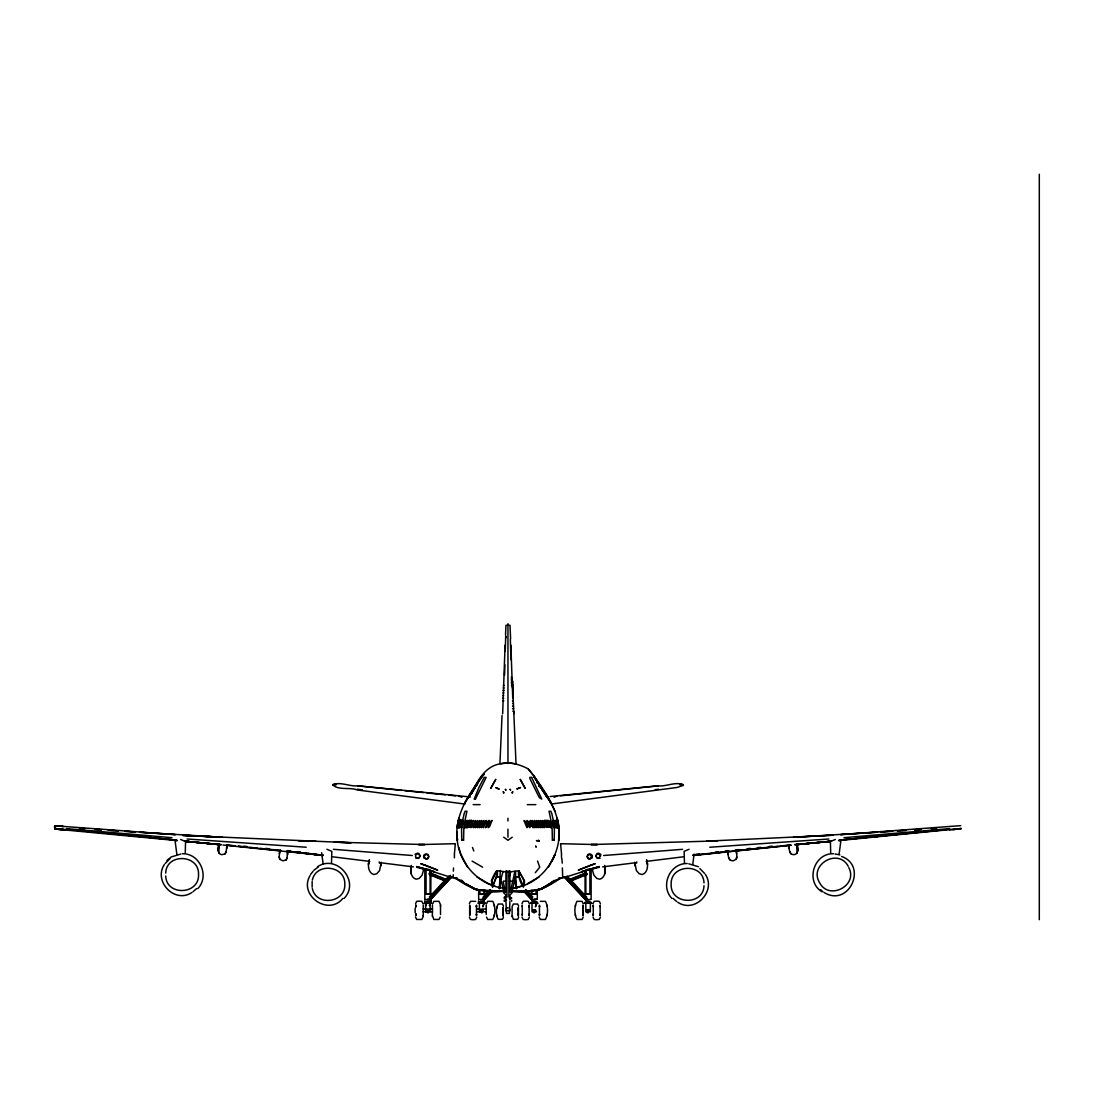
<?xml version="1.0" encoding="UTF-8"?>
<svg xmlns="http://www.w3.org/2000/svg" width="1094" height="1094" viewBox="0 0 1094 1094"><rect width="100%" height="100%" fill="white"/><g stroke="black" fill="none" stroke-linecap="round" stroke-linejoin="round"><path stroke-width="1.5" d="M512.744 698.245L510.871 645.132M505.086 645.132L502.652 713.78M279.859 850.435L279.175 856.903L279.859 859.323L282.84 860.841L286.067 859.98L287.161 857.792L287.284 850.913M226.855 844.992L226.226 851.624L225.063 853.84L221.822 854.701C216.885 854.168 217.323 846.346 219.552 844.035M499.343 888.547L501.093 877.251L499.343 888.547L500.355 870.414M457.374 826.626L457.333 827.679L458.673 820.514L457.347 827.187M457.032 832.849L457.046 832.042M513.031 697.603L512.881 696.208L513.045 697.726M555.068 811.269L548.586 798.524L533.681 776.193C547.602 794.394 561.947 816.11 558.555 840.219M454.393 857.874L454.448 854.359M226.855 848.383L226.909 845.129M185.255 853.142L185.556 841.559L180.619 839.481M331.523 862.934L331.824 851.351L326.887 849.272M558.788 840.219L558.938 833.901M504.566 675.08L504.867 664.837M505.264 651.176L505.702 635.805L506.03 637.734M469.764 914.133L469.818 912.437M518.255 910.003L518.296 908.581M453.231 874.708L453.231 877.73M494.297 915.787L494.351 914.516M496.84 908.211L496.895 907.145M546.932 915.787L546.986 914.516M575.417 906.297L575.471 905.025M499.944 763.571L502.037 715.421M505.537 634.752L505.948 625.289L507.493 625.289M476.437 906.721L476.492 905.572L476.437 906.762M503.131 908.581L503.185 907.61L503.185 915.787L503.131 914.789M529.072 906.721L529.127 905.572L529.072 906.762M218.185 850.763L218.964 844.158L218.868 853.183M415.788 906.762L415.843 905.654M469.654 905.654L469.654 915.186M518.378 915.705L518.378 907.678M522.248 906.762L522.289 905.654M582.883 906.762L582.938 905.654L582.938 915.281L582.883 914.092M600.114 915.186L600.168 914.092M736.713 853.662C734.853 845.498 738.176 857.19 736.098 859.323L733.117 860.841C727.92 861.074 727.975 854.838 728.112 851.159L728.672 850.913M796.405 844.035C798.634 846.346 799.071 854.168 794.135 854.701C788.87 854.975 789.061 848.684 789.102 844.992M457.183 840.219C454.42 817.109 466.933 796.268 480.539 778.778M458.359 825.519L458.29 827.679L459.453 820.514L457.989 827.679L458.81 820.514M557.202 818.271C566.323 850.12 543.581 886.728 509.626 888.478M511.609 901.169L511.664 900.28M453.34 871.166L453.559 867.925M592.469 870.168L593.878 875.145L596.709 878.386L599.799 879.22C605.515 877.47 605.734 870.291 604.667 865.422M381.191 862.4L379.591 870.523L376.828 873.709L373.751 874.544C368.158 872.766 367.83 865.792 368.979 860.923M604.832 873.832L605.16 868.677M646.978 860.923C648.127 865.792 647.798 872.766 642.205 874.544L639.128 873.709L636.366 870.523L634.78 862.4M380.931 865.874L381.177 862.482M454.393 854.127L455.336 843.789M692.803 864.219L694.061 854.072M839.071 854.414L840.794 841.559L839.344 840.219M332.713 785.369C338.648 780.706 350.463 787.037 357.683 785.752L470.461 796.993M457.538 826.517L457.415 827.679L457.784 825.095M463.569 840.219L463.911 825.505L466.933 811.228L465.169 811.228L464.198 813.498L461.504 825.519L461.75 840.219M423.487 870.168L422.093 875.145L419.262 878.386L416.158 879.22C410.469 877.443 410.182 870.345 411.289 865.422M440.171 917.141L438.995 919.466L433.867 919.466L432.431 915.787M512.142 916.211L513.346 919.316L517.667 919.316L518.652 917.346M332.74 785.396L332.836 784.63L335.954 784.986M562.699 877.73L562.371 867.925M523.178 886.906L524.026 880.752L518.802 870.824L524.45 880.629C525.011 895.234 516.655 875.733 518.802 870.824M140.073 832.329L175.423 834.64L55.206 825.82L54.7 828.664L63.972 829.703L54.7 828.664L55.151 825.724L63.425 826.531C45.934 823.563 57.722 832.069 66.611 829.854L56.191 828.637M458.755 818.271L457.442 825.505L458.345 820.514M458.195 821.69L459.029 820.514L458.126 824.698M499.78 888.574L500.751 881.053M704.003 885.743C703.346 906.092 670.239 904.656 671.155 884.321C670.28 864.014 703.333 862.592 704.003 882.913M54.905 827.597L55.001 827.119M165.7 873.108C166.356 852.787 199.423 854.223 198.534 874.516C199.45 894.851 166.343 896.301 165.7 875.952M312.146 881.49L312.146 887.179M736.098 859.323L736.782 856.903M636.599 863.07L636.776 861.908M54.7 828.199L55.028 826.202M55.179 825.642L54.7 828.459L55.056 826.681M55.206 825.82L54.7 828.637L55.151 826.257M558.76 833.669L558.925 832.849M368.446 864.383L369.375 859.652M592.1 857.682L592.374 856.315L590.883 854.113L588.175 854.291L586.958 856.67L588.449 858.899L589.844 859.173L592.1 857.682L591.922 855.043M368.487 864.151L369.075 861.142M510.296 892.239L514.932 871.248M511.883 892.608L514.207 882.106M458.632 821.69L458.892 820.514M554.207 840.219L554.453 825.519L551.786 813.498L550.815 811.269L549.024 811.228L552.046 825.505L552.388 840.219M797.088 853.183L796.993 844.158L797.717 850.831M497.086 876.718C498.987 863.727 493.189 876.212 491.438 880.629L492.697 886.906L496.744 875.925M279.243 853.662L280.543 850.202M500.3 878.441L500.642 877.224M500.751 878.468L501.093 877.251M509.312 876.54L510.652 871.781M501.257 877.853L503.049 871.59M54.974 826.531L54.755 827.802M560.579 843.789L561.537 854.127M429.436 905.34L430.94 900.868L429.436 905.613M484.259 902.359L482.755 906.83L484.259 903.097M536.922 902.359L535.431 906.83L536.922 903.097M424.034 855.043L423.857 857.682L426.113 859.173L427.508 858.899L428.998 856.67L427.781 854.291L425.074 854.113L423.583 856.315L423.857 857.682M503.404 917.346L502.461 919.316L498.139 919.316C495.773 914.803 495.801 908.567 498.139 904.041L502.461 904.041L503.404 906.037M486.57 903.712L487.678 901.333L492.82 901.333C495.582 906.707 495.623 914.119 492.82 919.466L487.678 919.466L486.57 917.141M540.313 901.333L545.455 901.333C548.217 906.707 548.258 914.119 545.455 919.466L540.313 919.466L539.205 917.141M583.211 917.141L582.09 919.466L576.962 919.466C574.159 914.119 574.186 906.707 576.962 901.333L582.09 901.333L583.211 903.712M511.978 792.794L512.799 791.728M506.016 910.208L506.96 907.664M512.389 793.027L512.566 791.782M728.112 851.159L728.084 854.551M506.809 907.555L505.537 910.687L510.324 910.687L509.052 907.555M492.286 886.783L494.57 881.231M312.337 880.082C316.33 861.894 345.608 865.737 344.801 884.321C345.636 902.933 316.33 906.803 312.337 888.601M286.067 859.98L287.257 857.737M552.128 861.033L555.068 854.441L548.409 867.186M164.346 864.575C153.105 881.299 174.794 904.095 191.915 892.472M310.067 875.583C298.265 895.289 328.378 916.471 342.832 898.406M536.785 782.798L537.4 782.347L538.262 783.687L537.564 782.839M495.144 879.836L497.305 874.229L496.662 870.687L507.958 872.178L519.226 870.687L519.226 876.595L523.602 886.783M432.759 903.712L433.867 901.333L438.995 901.333L440.485 904.601L440.54 914.516M593.016 903.712L594.124 901.333L596.722 901.128L599.266 901.333L600.428 903.712M492.697 886.906L491.849 880.752L497.086 870.824M476.752 917.141L475.644 919.466L473.046 919.726L470.502 919.466L469.34 917.141M529.387 917.141L528.279 919.466L525.681 919.726L523.137 919.466L521.975 917.141M415.529 903.712L416.691 901.333L419.234 901.128L421.833 901.333L422.94 903.712M469.34 903.712L470.502 901.333L475.644 901.333M521.975 903.712L523.137 901.333L525.681 901.128L528.279 901.333L529.387 903.712M225.063 853.84L226.226 851.624M600.428 917.141L599.266 919.466L596.722 919.726L594.124 919.466L593.016 917.141M474.413 788.555L478.406 781.389L477.709 782.552M471.076 794.23C477.367 781.143 484.861 766.005 500.833 763.721C510.283 761.506 519.814 764.528 528.183 768.85L534.187 776.193L552.128 804.637L533.804 776.193L548.409 798.524L545.455 794.859M467.37 798.524L463.829 804.637L481.77 776.193L484.273 774.101L479.281 780.432M474.249 788.555L477.422 783.605M469.928 795.311L469.476 795.611M538.795 840.903L536.539 840.52M429.655 872.684L447.391 879.904L446.325 881.545L430.079 874.926M446.325 881.545L447.391 879.904M467.548 798.524L478.502 781.772M480.334 778.983L482.153 776.193M197.823 888.601C209.884 876.171 199.792 853.265 182.466 853.73M344.09 898.406C360.5 881.655 336.761 853.703 317.506 866.735M470.94 793.957L470.147 794.873L470.871 793.683M475.466 799.058L486.146 777.424L484.245 777.396L478.912 787.516L474.181 799.085L475.452 799.085M470.297 794.791L471.856 792.302L471.117 793.314M470.023 794.873L473.182 790.333M469.476 795.611L473.046 790.442M470.133 794.709L471.24 793.082M475.876 786.463L477.463 784.261M470.393 794.176L469.572 795.256M469.463 795.926L473.593 790.347M473.647 789.636L475.234 787.53M503.24 791.605L503.978 792.794M472.157 792.521L470.57 794.545M471.487 793.259L473.524 790.62M165.167 863.549L169.857 858.776M310.614 874.379L313.062 871.303M471.323 793.492L472.252 792.329M535.281 872.739L539.739 867.186L537.51 861.033M429.286 897.08L448.896 876.075M429.805 897.559L450.55 875.323M429.559 899.665L450.304 877.429M483.11 897.08L490.016 889.668M482.468 898.789L490.536 890.147M483.37 899.665L491.438 891.022M512.635 916.034L512.101 916.608L512.101 906.789L513.346 904.041L517.667 904.041L518.652 906.037M176.613 840.219L175.163 841.559L176.886 854.414M193.036 891.747L196.578 888.601M415.036 854.387L417.566 853.142L418.961 853.58L420.233 856.082L418.66 858.421L415.843 858.243M166.931 860.472L171.238 856.944L180.866 854.017M313.882 870.277L318.368 866.886M537.851 889.518L542.05 888.875L553.55 881.19L539.342 889.887L551.226 883.651L554.357 880.342C543.321 892.526 526.269 891.651 511.254 891.186C529.346 894.29 546.002 888.889 560.196 878.291L555.998 880.342M503.39 791.782L503.568 793.027M512.238 837.225L507.958 840.274L503.719 837.225M539 876.964L527.472 883.637M680.003 784.986L683.094 784.658L683.217 785.396L677.186 787.448L552.251 803.912M544.046 887.234L551.376 883.651M689.07 849.272L684.133 851.351L684.434 862.934M835.337 839.481L830.401 841.559L830.702 853.142M568.825 880.342L586.562 873.08M586.302 872.684L568.565 879.904L569.632 881.545L587.355 874.325M570.808 880.506L587.068 873.887M425.265 902.933L424.171 903.37L425.265 901.921L430.462 901.921L431.556 903.37L430.462 902.933M479.076 902.933L477.982 903.37L479.076 901.921L484.286 901.921L485.367 903.37L484.286 902.933M531.67 902.933L530.59 903.37L531.67 901.921L536.88 901.921L537.974 903.37L536.88 902.933M585.495 902.933L584.401 903.37L585.495 901.921L590.692 901.921L591.786 903.37L590.692 902.933M555.547 880.342L560.853 878.291M554.043 797.225L557.078 796.172M600.114 858.243L597.297 858.421L595.724 856.082L596.996 853.58L598.391 853.142L600.921 854.387M514.618 888.123L521.154 886.017M518.802 876.718L515.602 876.841L519.226 876.567M426.058 868.663L426.058 893.989L427.043 893.689M479.883 890.612L479.883 893.989L480.854 893.689M429.299 901.155L426.824 901.155M483.11 901.155L480.649 901.155M535.322 901.155L532.846 901.155M589.133 901.155L586.658 901.155M532.04 890.612L532.04 893.989L533.065 893.689M585.851 870.359L585.851 893.989L586.876 893.689M427.371 894.167L429.409 894.345M483.22 894.345L480.539 894.345M533.393 894.167L534.775 894.167M587.204 894.167L589.242 894.345M536.074 890.612L536.074 893.989L532.04 893.989M589.898 868.663L589.898 893.989L585.851 893.989M430.106 870.359L430.106 893.989L426.058 893.989M483.917 890.612L483.917 893.989L479.883 893.989M599.252 867.31L581.379 871.727L599.321 866.53L563.533 877.757L558.692 877.99M336.036 783.878L332.863 784.507C337.02 790.647 350.695 786.996 357.218 789.964L464.991 804.076M586.206 869.648L594.37 868.185M687.223 863.535C669.897 863.057 659.805 885.976 671.866 898.406M833.491 853.73C813.84 853.005 805.102 881.532 821.909 891.747M953.065 829.772L961.257 828.459L838.483 840.63M534.282 890.037L528.074 890.981L532.258 890.352M537.4 889.572L542.05 888.875M692.871 855.358L707.955 853.552M692.994 855.535L791.249 845.183L692.803 855.276M961.257 828.664L949.346 829.854M655.238 789.649L658.602 789.225M602.616 866.886L636.079 862.66M646.185 861.402L683.039 856.848M695.989 854.25L699.298 853.84M707.777 853.703L728.727 851.405M715.339 851.966L718.443 851.624M709.774 847.235L828.855 839.002M960.778 825.642L840.534 834.64L877.648 832.206M735.469 850.694L777.615 846.291M780.979 845.936L789.417 845.06M560.456 795.83L658.273 785.902M550.132 796.528L658.273 785.752C665.343 787.174 677.596 780.514 683.244 785.451M725.185 850.941L728.563 850.599M735.305 849.915L738.669 849.573M747.106 848.725L750.484 848.383M757.226 847.7L760.59 847.358M769.027 846.496L772.405 846.154M941.948 829.826L839.071 840.137L947.144 829.553M830.688 841.204L796.2 844.664L830.633 841.231M796.254 844.691L830.797 841.382L794.641 844.677L830.743 841.382M843.953 837.689L949.647 828.609M833.054 835.173L793.547 837.279L876.376 832.247M603.656 855.522L682.56 849.313M869.894 836.623L874.899 836.363M858.079 837.908L864.78 837.402M869.812 837.006L878.181 836.363L873.244 836.363M880.232 831.987L892.143 831.208M897.258 830.879L905.764 830.332M914.283 829.772L921.093 829.334M931.309 828.664L936.409 828.336M881.012 831.987L892.786 831.221M897.832 830.893L906.242 830.332M914.652 829.785L921.38 829.348M931.473 828.691L936.519 828.363M515.247 877.224L516.546 888.547L514.795 877.251L515.589 878.441M514.795 877.251L516.546 888.547M833.108 835.228L706.656 841.136M509.489 881.231L515.602 880.998L515.602 871.986M511.308 891.405L529.332 890.954M454.475 843.72L418.51 844.609L424.869 844.554L334.19 842.148L351.119 842.777L182.821 835.406L222.383 837.252L140.087 832.274M717.582 840.903L591.088 844.554L597.447 844.609L561.482 843.72M508.915 625.289L510.009 625.289L510.597 638.841M511.541 680.194L512.402 680.194M511.431 682.779L512.484 682.779M503.336 685.377L504.102 685.377M511.513 685.377L512.566 685.377M503.226 687.976L504.074 687.976M503.131 690.41L504.06 690.41M503.008 692.926L503.883 692.926M502.884 695.688L503.719 695.688M502.775 698.245L503.719 698.245M502.666 700.912L503.801 700.912M512.525 700.912L513.291 700.912M512.594 703.483L513.401 703.483M512.512 706.15L513.524 706.15M512.512 708.775L513.592 708.775L513.797 713.78M512.867 711.278L513.701 711.278M500.833 763.721L507.958 762.887L515.124 763.721M473.21 804.637L480.129 804.637M527.294 804.637L535.828 804.637M461.75 840.247L463.569 840.247M552.388 840.247L554.207 840.247M536.539 840.753L538.904 840.753M459.931 880.342L455.733 878.291C469.435 888.465 485.476 894.222 502.994 891.145L476.587 889.887L465.593 883.624L473.88 888.875L478.078 889.518M427.85 899.159L429.997 899.159M483.808 899.159L484.724 899.159L484.724 890.748M534.296 899.159L536.402 899.159M585.96 899.159L585.058 899.159L585.058 870.592M425.265 899.514L430.462 899.514M479.076 899.514L484.286 899.514M531.67 899.514L536.88 899.514M585.495 899.514L590.692 899.514M480.061 903.234L483.958 903.234M536.552 903.234L531.999 903.234L531.999 911.781L536.552 911.781M589.707 903.234L585.823 903.234L585.823 911.781L590.363 911.781L590.363 903.234M423.118 909.032L432.568 909.032M476.943 909.032L480.088 909.032M481.661 909.032L486.379 909.032M423.118 911.781L432.568 911.781M476.943 911.781L486.379 911.781M427.631 912.068L428.397 912.068M481.442 912.068L482.208 912.068M533.749 912.068L534.515 912.068M587.56 912.068L588.326 912.068M298.375 840.903L315.961 841.286M846.756 838.647L848.028 838.674M486.598 890.954L504.621 891.405M56.341 828.719L66.611 829.854M503.404 881.121L506.44 881.231M457.265 877.99L452.424 877.757L416.636 866.53L434.578 871.727L416.705 867.31M187.101 839.002L306.183 847.235M506.303 888.478C478.242 886.646 455.788 860.923 457.005 832.849M333.397 849.313L412.301 855.522M66.31 828.609L172.004 837.689M185.214 841.382L221.316 844.677L185.242 841.327L219.703 844.691M62.891 829.772L177.488 840.63M68.813 829.553L176.886 840.137L74.009 829.826M223.026 845.019L323.099 855.426L287.23 851.064M228.236 845.197L234.978 845.867M238.342 846.209L246.779 847.043M250.143 847.371L256.885 848.041M260.263 848.383L280.488 850.394M357.683 785.902L401.539 790.36M404.903 790.702L423.46 792.576M426.824 792.918L445.381 794.805M448.759 795.147L455.501 795.83M243.552 846.154L246.929 846.496M265.473 848.383L268.85 848.725M287.394 850.599L290.772 850.941M226.54 845.06L234.978 845.936M238.342 846.291L280.488 850.694M287.23 851.405L323.154 855.344M297.513 851.624L300.618 851.966M308.152 853.347L323.154 855.276M297.226 852.281L322.921 855.467L308.029 853.552M332.918 856.848L369.772 861.402M357.355 789.225L362.401 789.868M379.878 862.66L413.354 866.886M483.671 890.352L487.856 890.981L481.633 890.037M473.88 888.875L476.984 889.34M835.091 854.017L839.877 854.865M688.823 863.822L698.451 866.735M421.587 868.185L429.751 869.648M679.921 783.878L683.094 784.507L683.217 785.301M841.587 856.452C868.089 865.833 848.835 907.829 824.055 892.472M482.892 893.689L483.917 893.989M429.08 893.689L430.106 893.989M588.914 893.689L589.898 893.989M535.103 893.689L536.074 893.989M789.731 851.624L790.894 853.84M458.878 796.172L461.914 797.225M494.803 886.017L488.485 883.637L476.957 876.964M455.077 878.291L460.383 880.342M428.889 873.887L445.149 880.506M429.395 873.08L447.131 880.342M471.883 887.234L465.114 883.651L461.572 880.342L464.704 883.651L476.683 889.887L464.553 883.651L461.299 880.369M472.034 861.074L482.659 867.186M677.788 902.276C694.909 913.9 716.584 891.09 705.343 874.379M728.7 857.737L729.889 859.98M699.832 868.581L704.522 873.354M820.568 889.654L822.92 891.747M673.125 898.406L676.653 901.552M422.681 915.569L423.31 916.252L421.833 919.466L416.691 919.466L415.529 917.141M567.061 876.075L586.671 897.08M566.555 876.554L587.314 898.789M565.653 877.429L586.398 899.665M525.941 889.668L532.846 897.08M525.421 890.147L532.34 897.559M524.518 891.022L532.587 899.665M546.672 795.871L544.689 793.068M528.183 768.85L534.063 776.193L541.612 788.555L539.192 784.179M545.386 794.6L546.357 795.83M542.993 790.634L538.549 784.699M543.021 791.044L545.072 793.656M542.214 790.128L542.638 790.716M546.234 795.611L545.209 794.244M848.219 866.27C838.305 847.481 808.329 864.862 819.652 882.803C829.02 900.868 858.393 885.511 848.78 867.597M542.829 790.962L546.48 795.912M542.925 790.47L546.59 795.735M541.024 786.531L533.557 776.193L548.805 798.524M540.217 786.477L538.973 784.699L552.073 804.637M543.855 791.878L544.812 793.246M545.591 794.312L546.234 795.215M467.548 867.186L460.889 854.482L458.755 847.467M426.222 905.613L424.718 900.868L426.222 905.34M472.444 847.467L473.811 850.968M279.175 856.903L279.859 859.323M558.528 826.927L558.637 827.679L557.489 820.514L558.118 825.491M503.24 881.75L505.483 892.266L504.69 892.444L503.883 892.608L501.64 882.079M646.882 861.142L647.47 864.151M646.581 859.652L647.511 864.383M557.831 821.69L557.612 820.514L558.405 825.491M557.502 821.69L558.391 827.679L558.501 826.517M556.49 825.519L555.656 820.514L556.805 827.679L555.219 820.514L556.067 825.519M457.552 840.219L457.347 837.963M321.663 852.718L323.154 864.219M379.18 861.908L379.358 863.07M512.17 680.194L512.457 682.164L512.402 680.495M557.078 821.69L556.928 820.514L558.09 827.679L556.641 820.514L557.667 827.679L557.598 825.519M515.137 881.053L516.094 888.574M423.255 915.787L423.255 905.025M561.892 858.708L562.22 863.18M634.78 862.482L635.026 865.874M410.797 868.677L411.125 873.832M287.886 854.551L287.845 851.159M512.471 683.6L512.43 682.574M512.539 685.5L512.553 685.747M512.539 685.104L512.648 686.143L512.402 681.124M512.771 689.029L512.717 689.425M512.799 690.984L512.895 692.023L512.84 690.355M512.922 693.569L512.963 693.186M512.621 686.143L512.566 684.475L512.607 685.747M512.949 695.483L512.963 694.17M512.854 693.322L512.771 691.258M600.114 905.654L600.168 906.762M593.331 906.762L593.276 905.654L593.331 906.721M539.52 906.762L539.465 905.654L539.52 906.721M513.633 708.734L512.32 680.495M522.248 914.092L522.289 915.186M415.788 914.092L415.843 915.186M513.756 711.647L516.012 763.571M575.417 914.516L575.471 915.787M546.932 905.025L546.986 906.297M496.84 915.145L496.895 916.211M494.297 905.025L494.351 906.297M440.485 905.025L440.54 906.297M518.255 913.394L518.296 914.816M469.764 906.721L469.818 908.417M510.351 639.224L510.939 659.709M511.431 676.789L511.691 685.377M457.36 838.756L457.401 840.219M789.048 845.129L789.102 848.383M561.482 854.359L561.537 857.874M457.142 838.592L457.169 840.219M556.367 826.517L556.258 827.679L554.59 820.514L555.615 827.679L555.943 826.517M1039.3 174.274L1039.3 919.698M600.114 905.23L600.114 915.569M593.276 905.148L593.276 915.651M591.129 868.909L591.129 899.159M589.297 911.097L589.297 909.716L586.917 909.716L586.917 911.097M588.326 911.124L588.326 912.765L587.56 912.765L587.56 911.124M582.938 905.148L582.938 908.458M582.938 910.399L582.938 915.651M539.465 905.148L539.465 915.651M537.318 890.748L537.318 899.159M535.486 911.097L535.486 909.716L533.106 909.716L533.106 911.097M534.515 911.124L534.515 912.765L533.749 912.765L533.749 911.124M531.246 890.748L531.246 895.795M529.127 905.148L529.127 915.651M522.289 905.23L522.289 915.569M518.296 907.254L518.296 916.102M509.9 870.879L509.9 890.926L512.443 892.239L509.9 895.234L509.9 896.752L511.746 898.174L509.312 898.461L510.624 898.174L509.9 899.993M509.9 901.456L509.366 913.449L506.481 913.449L505.948 901.456L504.252 901.169L504.197 900.28L506.536 899.993L505.401 900.28L505.948 898.461L504.102 898.174L504.334 897.189L506.536 896.752L505.223 897.189L505.948 895.234L503.404 892.239L505.948 890.926L505.948 870.879M508.888 870.824L508.888 897.107M507.958 623.689L507.958 763.571M507.958 818.244L507.958 821.006M507.958 829.143L507.958 837.225M506.96 870.769L506.96 897.107M503.185 907.254L503.185 910.044M503.185 911.685L503.185 916.102M486.201 905.025L486.201 914.516M482.851 911.097L482.851 909.716L480.471 909.716L480.471 911.097M482.208 911.124L482.208 912.765L481.442 912.765L481.442 911.124M479.404 903.234L479.404 911.781M478.639 890.748L478.639 899.159M478.529 900.868L478.529 901.839M476.492 905.148L476.492 915.651M469.764 905.148L469.764 915.651M432.431 905.025L432.376 916.252M430.899 870.592L430.79 901.155M430.133 911.781L430.133 903.234L425.593 903.234L425.593 911.781M429.039 911.097L429.039 909.716L426.66 909.716L426.66 911.097M428.397 911.124L428.397 912.765L427.631 912.765L427.631 911.124M424.828 868.909L424.828 899.159M415.952 905.148L415.952 906.721M415.952 913.873L415.952 915.651M415.843 905.23L415.843 906.762M415.843 914.092L415.843 915.569M415.159 908.198L415.159 912.656M549.325 821.69C552.579 837.607 550.569 817.3 549.325 821.69M552.976 823.044C555.848 838.182 552.552 812.733 552.976 823.044M457.456 826.517L457.442 827.679L457.415 826.517M458.728 826.517C458.263 833.423 461.572 807.755 458.728 826.517M459.152 826.517L459.275 827.679L460.3 820.514L459.152 826.517M459.589 826.517C459.111 833.423 462.42 807.755 459.589 826.517M460.013 826.517C460.67 830.633 462.297 810.244 460.013 826.517M472.786 826.517L473.428 827.679L475.48 820.514L472.786 826.517M474.796 826.517L475.384 827.679L477.504 820.514L474.796 826.517M476.806 826.517L477.394 827.679L479.528 820.514L476.806 826.517M478.83 826.517L479.404 827.679L481.62 820.514L480.28 821.69L478.83 826.517M480.84 826.517L481.428 827.679L483.917 820.514L482.386 821.69L480.84 826.517M482.851 826.517L483.493 827.679L486.256 820.514L484.697 821.69L482.851 826.517M463.213 820.514L461.805 827.679L463.213 820.514M539.52 914.133L539.465 915.281L539.52 914.092M593.331 914.133L593.276 915.281L593.331 914.092M466.263 820.514L464.8 827.679L466.263 820.514M467.507 820.514L466.017 827.679L467.507 820.514M468.738 820.514L467.22 827.679L468.738 820.514M473.47 820.514L471.09 827.679L472.211 821.69L473.47 820.514M468.423 825.491C468.519 834.093 471.541 810.025 468.423 825.491M469.627 825.491C469.271 833.984 473.743 809.806 469.627 825.491M546.398 826.517C545.81 830.633 542.542 810.422 546.398 826.517M547.561 826.955C545.838 827.898 544.47 811.529 547.561 826.955M548.819 826.517C548.203 831.522 545.017 810.066 548.819 826.517M550.022 826.517C549.366 830.661 546.439 810.818 550.022 826.517M527.882 826.517L526.911 827.679L523.958 820.514L525.858 821.69L527.882 826.517M530.604 826.517L529.633 827.679L526.898 820.514L528.703 821.69L530.604 826.517M489.059 820.514L486.953 826.517L485.49 827.679L487.254 821.69L489.059 820.514M491.999 820.514L489.674 826.517L488.211 827.679L490.098 821.69L491.999 820.514M534.911 826.517L534.323 827.679L532.04 820.514L533.571 821.69L534.911 826.517M536.935 826.517L536.115 827.679L534.337 820.514L535.677 821.69L536.935 826.517M538.945 826.517L538.125 827.679L536.429 820.514L537.687 821.69L538.945 826.517M540.956 826.517L540.149 827.679L538.439 820.514L539.698 821.69L540.956 826.517M542.966 826.517L542.159 827.679L540.463 820.514L541.721 821.69L542.966 826.517M544.99 826.517L544.169 827.679L542.487 820.514L543.745 821.69L544.99 826.517M591.868 856.383L589.816 858.722A2.229 2.229 0 0 1 587.669 855.549L589.516 854.332L591.868 856.383M600.62 855.781L598.568 858.134A2.229 2.229 0 0 1 596.435 854.947L598.281 853.73L600.62 855.781M415.693 854.715L415.542 856.917L417.388 858.134A2.229 2.229 0 0 0 419.522 854.947L417.676 853.73L415.693 854.715M424.445 855.303L424.308 857.505L426.14 858.722A2.229 2.229 0 0 0 428.287 855.549L426.441 854.332L424.445 855.303M478.707 781.389L477.996 782.552L478.666 781.389M538.672 840.37L539.082 841.108L538.672 840.37M495.705 779.42L490.891 788.159L495.705 779.42M535.65 846.223L536.06 846.934L535.65 846.223M517.052 788.87L520.471 787.571L517.052 788.87M451.931 876.636L430.065 900.102L451.931 876.636M491.931 891.446L483.876 900.102L491.917 891.446M505.879 790.005L505.414 789.403L505.879 790.005M510.542 790.005L510.077 789.376L510.542 790.005M590.678 865.163L578.261 870.154L595.245 863.686L590.678 865.163M512.648 687.976L512.594 686.389L512.717 688.058M531.629 777.396L529.797 777.396L530.002 778.86L539.315 797.622L541.776 799.085L531.629 777.396M530.426 820.514L529.838 821.69L533.079 827.679L530.426 820.514M556.203 820.514L557.243 827.679L556.203 820.514M429.34 911.124L426.318 911.562L429.34 911.124M483.151 911.124L480.129 911.562L483.151 911.124M535.828 911.124L532.805 911.562L535.828 911.124M589.639 911.124L586.616 911.562L589.639 911.124M222.383 837.252L182.848 835.228L222.41 837.279M84.511 828.65L79.452 828.322L84.498 828.691M101.345 829.744L94.617 829.307L101.345 829.785M118.193 830.852L108.087 830.196L118.179 830.893M135.041 831.946L124.935 831.29L135.013 831.987M196.537 842.148L185.16 841.382L196.537 842.148M500.355 876.841L496.744 876.567L500.355 876.868M219.757 844.664L185.324 841.231L219.757 844.664M495.965 787.68L499.001 789.02L495.965 787.68M425.279 865.163L420.711 863.686L437.696 870.154L425.279 865.163M585.933 900.102L564.025 876.636L585.892 900.102M532.108 900.102L524.04 891.446L532.081 900.102M539.52 786.504L538.576 785.15L539.465 786.504M538.221 782.552L537.428 781.389L538.207 782.552M542.036 788.555L541.284 787.393L542.036 788.555M525.065 788.159L520.265 779.42L525.065 788.159M512.43 681.521L512.389 681.521M513.154 697.89L513.072 696.769L513.154 697.876M513.1 696.864L513.045 696.126L513.113 696.851M529.127 915.186L529.072 914.092L529.127 915.281M476.492 915.186L476.437 914.092L476.492 915.281"/></g></svg>
